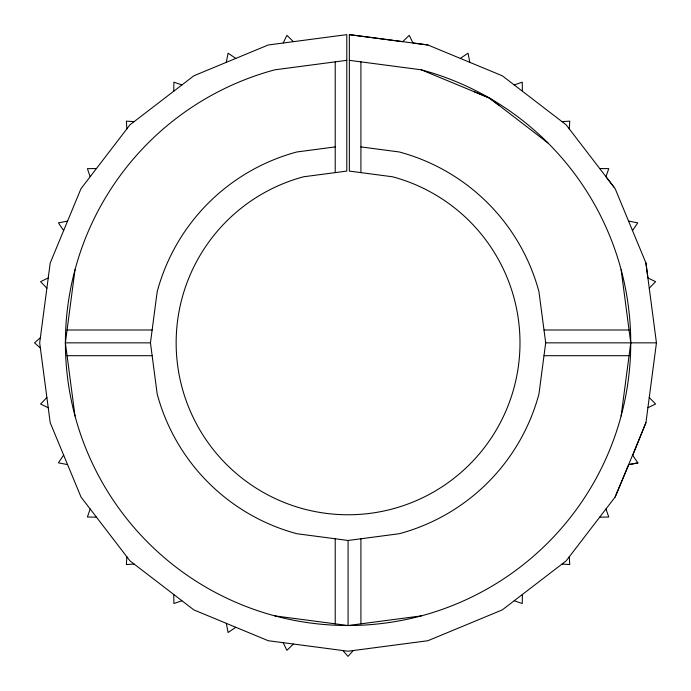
<?xml version="1.0" encoding="UTF-8"?>
<svg xmlns="http://www.w3.org/2000/svg" width="691" height="691" viewBox="0 0 691 691"><rect width="100%" height="100%" fill="white"/><g stroke="black" fill="none" stroke-linecap="round" stroke-linejoin="round"><path stroke-width="1.04" d="M173.761 91.221L173.89 82.16L181.932 84.95M522.379 594.467L522.249 603.528L514.208 600.738M126.859 556.791L126.375 564.538L134.123 564.063M569.289 128.897L569.773 121.141L562.016 121.625M75.017 416.008L65.386 342.848L75.017 269.68M360.918 146.915L399.217 151.96A197.617 197.617 0 0 1 538.954 291.697L545.691 342.848L538.954 393.991A197.617 197.617 0 0 1 399.217 533.728L348.074 540.466L296.923 533.728A197.617 197.617 0 0 1 157.185 393.991L150.448 342.848L157.185 291.697A197.617 197.617 0 0 1 296.923 151.96L335.221 146.915M621.123 416.008L630.753 342.848L621.123 269.68M645.938 422.659L632.706 455.179L645.938 422.659L656.45 342.848L645.947 263.029L615.137 188.652L605.972 176.706L608.771 168.647L599.719 168.518M226.32 62.345L228.09 53.19L235.812 58.407M90.176 508.982L87.386 517.032L96.446 517.162M613.884 187.019L566.128 124.786L502.262 75.777L427.884 44.975L412.959 42.98L409.236 35.327L402.741 41.659L349.352 34.636L349.352 171.092L392.566 176.784A171.921 171.921 0 0 1 488.9 441.454A171.921 171.921 0 0 1 207.24 441.454A171.921 171.921 0 0 1 303.574 176.784L346.787 171.092L346.787 34.636L268.255 44.975L193.877 75.777L130.012 124.786L81.002 188.652L50.201 263.029L39.689 342.848L50.201 422.659L81.002 497.036L130.012 560.902L193.877 609.911L268.255 640.721L348.074 651.224L427.884 640.721L502.262 609.911L566.128 560.902L615.137 497.036L632.576 455.127L637.923 462.91L628.646 464.628L637.923 462.91M615.137 497.036L628.767 464.68M283.189 43.006L286.903 35.353L293.399 41.659M63.632 455.101L58.415 462.823L67.571 464.594M632.524 230.587L637.75 222.856L628.594 221.085M353.213 650.551L348.074 656.364L342.926 650.551M46.884 397.515L40.57 404.01L48.232 407.725M293.399 644.029L286.903 650.343L283.189 642.682M40.363 337.709L34.55 342.848L40.363 347.988M460.327 58.407L468.049 53.19L469.82 62.345M235.812 627.281L228.09 632.498L226.32 623.351M48.232 277.963L40.57 281.678L46.884 288.173M647.908 407.725L655.569 404.01L649.255 397.515M514.208 84.95L522.249 82.16L522.379 91.221M181.932 600.738L173.89 603.528L173.761 594.467M67.571 221.094L58.415 222.865L63.632 230.595M346.787 60.333L274.906 69.8A282.679 282.679 0 0 0 116.511 504.983A282.679 282.679 0 0 0 579.628 504.983A282.679 282.679 0 0 0 421.234 69.8L349.352 60.333M649.281 288.173L655.595 281.678L647.916 277.963L645.938 263.029M274.906 615.897L348.074 625.528L421.234 615.897M96.446 168.535L87.386 168.664L90.176 176.706M599.693 517.162L608.754 517.032L605.964 508.982M67.079 329.996L152.141 329.996M543.998 329.996L629.06 329.996M65.386 342.848L150.448 342.848M545.691 342.848L656.45 342.848M67.079 355.692L152.141 355.692M543.998 355.692L629.06 355.692M134.123 121.633L126.375 121.15L126.859 128.897M562.016 564.063L569.764 564.538L569.28 556.791M349.352 34.636L427.884 44.975M473.793 91.54L489.409 98.001L547.954 142.959M421.234 69.8L489.409 98.036L498.781 105.231M360.918 61.853L360.918 172.612M360.918 538.773L360.918 623.835M348.074 540.466L348.074 625.528M335.221 61.853L335.221 172.612M335.221 538.773L335.221 623.835"/></g></svg>
